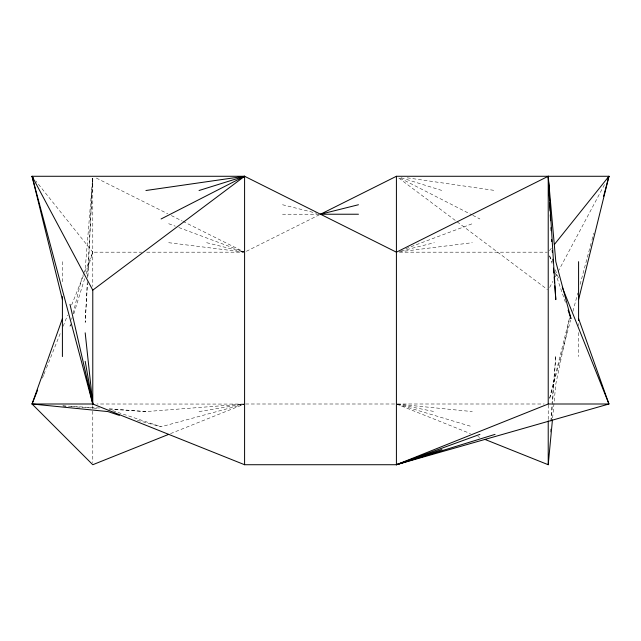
<?xml version="1.0" encoding="UTF-8"?>
<svg xmlns="http://www.w3.org/2000/svg" width="641" height="641" viewBox="0 0 641 641"><rect width="100%" height="100%" fill="white"/><g stroke="black" fill="none" stroke-linecap="round" stroke-linejoin="round"><path stroke-width="0.48" stroke-dasharray="3.21 2.4" d="M83.602 273.611L85.189 269.26L92.616 178.254L87.857 277.697M87.304 281.639L85.189 322.399L87.496 283.659M87.513 277.665L92.673 178.262M550.21 432.17L550.451 428.228M550.875 421.321L551.837 405.537M551.26 421.081L555.811 355.611L552.021 402.572M552.63 417.924L555.811 384.071L569.769 317.808M70.478 324.258L70.005 326.197L70.59 324.298M71.664 319.41L72.137 317.479M73.09 313.601L81.391 279.7L83.29 274.484M549.666 398.189L569.561 317.776M549.77 398.205L570.61 320.051M572.926 311.366L577.813 293.033M580.129 284.348L591.707 240.928M591.963 239.958L593.766 233.204M73.803 313.858L84.892 277.801M86.062 274.003L92.777 252.185L35.768 180.922M42.418 378.078L43.532 375.305M43.9 374.376L46.12 368.823M46.489 367.894L60.935 331.79M63.155 326.237L67.593 315.132M71.672 304.948L83.522 275.326M84.997 271.624L92.777 252.185L141.717 252.185M549.633 287.488L552.935 281.311M555.282 276.896L557.638 272.481M558.111 271.6L605.184 183.334M549.465 250.631L551.324 248.307M246.376 251.288L320.5 214.23L282.545 214.23M170.538 433.62L243.668 404.367M405.777 248.668L472.313 223.717M137.374 420.304L161.091 426.77L243.644 404.255M401.154 251L434.366 242.691M199.047 411.586L243.62 404.159M399.367 251.817L472.313 242.691M108.954 409.126L145.916 411.586L243.604 404.078L96.911 403.998M146.709 252.185L243.596 252.185M399.407 252.185L547.222 252.185M245.591 403.998L395.409 403.998M397.404 403.998L544.225 403.998M62.818 405.809L99.531 408.021M63.01 406.065L66.007 406.266M70.999 406.594L98.97 408.461M109.403 408.782L145.916 411.586M397.38 404.094L472.313 411.586M168.687 242.691L243.62 252.065M407.259 177.837L495.084 190.505M397.38 404.191L434.366 411.586M282.545 204.743L316.702 213.277M206.634 242.691L243.644 251.945M397.356 404.287L472.313 426.77M401.154 177.757L441.953 190.505M112.704 410.641L161.091 426.77M168.687 223.717L175.241 226.177M178.863 227.539L243.668 251.833M396.41 403.998L470.462 433.62M477.874 436.585L479.724 437.322M96.35 178.062L167.79 213.782M171.363 215.568L182.076 220.929M182.973 221.369L243.7 251.737M399.96 178.094L471.912 214.887M472.802 215.336L479.909 218.974M398.806 178.07L456.336 221.217M457.137 221.818L547.422 289.54M549.706 255.887L551.925 261.44M555.258 269.773L559.329 279.957M549.505 255.927L552.069 263.411M555.282 272.762L565.546 302.696M578.591 323.593L578.591 325.596M578.591 332.583L578.591 356.556M548.223 404.992L548.223 419.927M92.777 178.27L92.777 286.447M92.777 405.633L92.777 462.722M62.409 261.672L62.409 283.642"/><path stroke-width="0.96" d="M485.277 439.55L548.223 464.725L552.438 419.919M578.591 299.627L608.95 176.275L396.41 176.275L320.5 214.23L358.455 214.23M603.55 196.539L608.95 176.275L554.417 244.437M168.687 434.366L92.777 464.725L32.05 403.998L62.409 318.601M119.346 415.384L107.96 411.586L32.05 403.998L37.603 390.113M608.005 178.038L608.95 176.275M578.591 318.601L608.95 403.998L396.41 464.725L244.59 464.725L92.777 403.998L92.777 290.141L244.59 176.275L396.41 252.185L548.223 176.275L555.811 261.672L570.995 318.601L568.11 310.18M161.091 218.974L244.59 176.275L244.59 464.725M396.41 176.275L396.41 464.725L548.223 403.998L608.95 403.998L562.293 287.36M495.084 434.366L396.41 464.725L479.909 434.366M396.41 464.725L441.953 449.541M199.047 190.505L244.59 176.275L32.05 176.275L62.409 299.627M320.5 214.23L358.455 204.743M145.916 190.505L244.59 176.275M32.05 403.998L92.777 403.998L85.189 332.831M85.189 361.3L92.777 403.998L32.05 176.275L33.292 177.821M32.05 176.275L92.777 290.141M70.005 304.371L92.777 403.998M552.238 250.391L552.374 252.362M552.879 259.252L553.095 262.209M553.52 268.114L553.88 273.042M554.169 276.976L554.593 282.889M554.81 285.838L555.811 299.627L548.223 176.275L548.223 403.998M548.223 176.275L549.489 200M549.649 202.965L550.066 210.865M550.282 214.823L550.595 220.752M550.964 227.667L551.124 230.64M551.597 239.534L551.701 241.505M578.591 261.672L578.591 320.596M548.223 420.921L548.223 464.725M62.409 296.631L62.409 356.556"/></g></svg>
